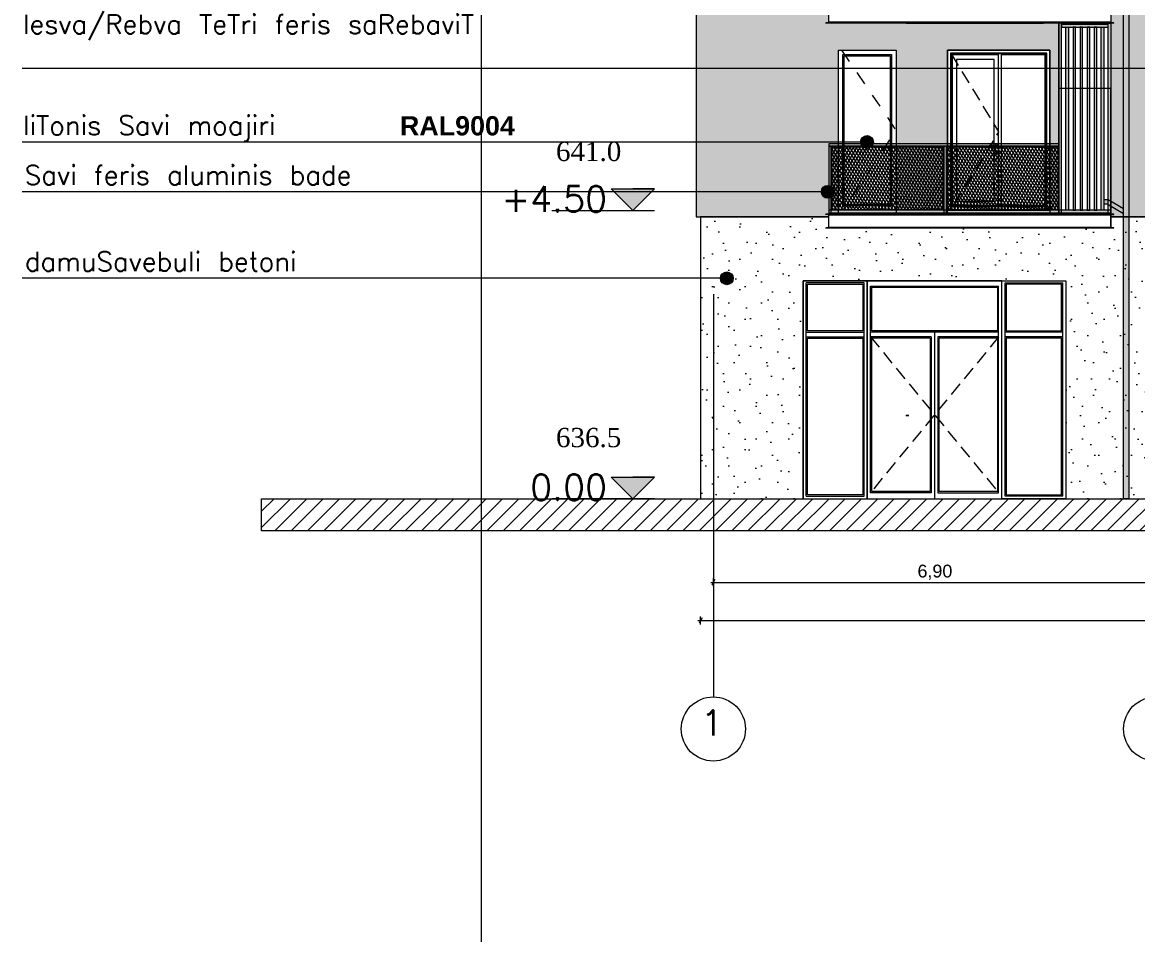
# Model space of a CAD drawing. Header units: metres. Extents: x 476297 to 476657, y 4620828 to 4621206.
# Drawn here: x 476531.6 to 476549, y 4621064.53 to 4621078.88 of the extents above; entities that cross this region are included whole.
import ezdxf

# ---------------------------------------------------------------- set-up
doc = ezdxf.new("R2010")
doc.units = ezdxf.units.M
doc.header["$MEASUREMENT"] = 0
doc.set_wipeout_variables(frame=1)
for name, pattern in [('Dashed', [0.423333, 0.211667, -0.211667]), ('Hidden Line', [0.3175, 0.211667, -0.105833]), ('Wipeout_Contour', [1, 0, -1])]:
    doc.linetypes.add(name, pattern=pattern)
for name, color, linetype in [('0_Pen_No__1', 7, 'Continuous'), ('0_Pen_No__250', 7, 'Continuous'), ('2D Drafting - General_Pen_No__30_Pen_No__9_Pen_No__9', 7, 'Continuous'), ('2D Drafting - General_Pen_No__7', 7, 'Continuous'), ('a-iataki_Pen_No__5_Pen_No__5', 7, 'Continuous'), ('Annotation - Text_Pen_No__7_Pen_No__7', 7, 'Continuous'), ('gegmebi_Pen_No__7', 7, 'Continuous'), ('New2D Drafting - General', 7, 'Continuous'), ('New2D Drafting - General_Pen_No__30_Pen_No__9_Pen_No__9', 7, 'Continuous'), ('NewNew_piketebi_Pen_No__7', 7, 'Continuous'), ('NewStructural - Bearing', 7, 'Continuous'), ('Structural - Bearing', 7, 'Continuous'), ('zoma', 7, 'Continuous'), ('zoma_Pen_No__1', 7, 'Continuous'), ('zoma_Pen_No__5', 7, 'Continuous'), ('zoma_Pen_No__5_Pen_No__5', 7, 'Continuous')]:
    doc.layers.add(name, color=color, linetype=linetype)
doc.styles.add('GENERATED_STYLE_2', font='arial.ttf')
doc.styles.add('GENERATED_STYLE_5', font='arialbd.ttf')
doc.styles.add('GENERATED_STYLE_6', font='times.ttf')
doc.dimstyles.new('GENERATED_STYLE__1', dxfattribs={"dimtxt": 0.2, "dimasz": 0.064421, "dimexe": 0.18, "dimexo": 0.003, "dimgap": 0.09, "dimtad": 1, "dimtih": 1, "dimtoh": 1, "dimzin": 0, "dimdsep": 46, "dimtxsty": 'GENERATED_STYLE_2', "dimblk": 'ARROWHEAD_2', "dimblk1": 'ARROWHEAD_2', "dimblk2": 'ARROWHEAD_2', "dimcen": 0.09, "dimclrd": 142, "dimclre": 142, "dimclrt": 142, "dimadec": 0, "dimazin": 0, "dimtfac": 1, "dimtdec": 4, "dimtmove": 0, "dimatfit": 3, "dimfxl": 1, "dimtolj": 1, "dimtzin": 0, "dimarcsym": 0})
pattern_1 = [(60, (476844.52715, 4621385.791044), (-0.038971143, 0.0225), []), (122.833095, (476844.52715, 4621385.791044), (0.0368060797, 0.01875), [])]

# ---------------------------------------------------------------- blocks, each defined once
blk = doc.blocks.new('*D522', base_point=(476844.527, 4621385.791))
at = {"layer": 'zoma', "color": 142, "linetype": 'Continuous', "lineweight": 0, "transparency": 16777216}
for p, q in [((476542.338, 4621070.14), (476542.38, 4621070.14)), ((476542.404, 4621070.183), (476542.355, 4621070.098)), ((476542.38, 4621070.077), (476542.38, 4621070.204)), ((476542.38, 4621070.14), (476549.279, 4621070.14)), ((476549.304, 4621070.183), (476549.255, 4621070.098)), ((476549.279, 4621070.077), (476549.279, 4621070.204))]:
    blk.add_line(p, q, dxfattribs=at)
at = {"layer": 'zoma', "color": 142, "lineweight": 0, "transparency": 16777216, "insert": (476545.563, 4621070.18), "char_height": 0.2, "attachment_point": 7, "style": 'GENERATED_STYLE_2'}
blk.add_mtext('\\A1;{\\pql;\\fArial CYR|b0|i0|c204|p34;6,90}', dxfattribs=at)
blk = doc.blocks.new('ARROWHEAD_2')
at = {"color": 0, "linetype": 'Continuous', "lineweight": 0}
for p, q in [((0, 0), (-1, 0)), ((-0.38, -0.66), (0.38, 0.66))]:
    blk.add_line(p, q, dxfattribs=at)
blk = doc.blocks.new('*D706', base_point=(476844.527, 4621385.791))
at = {"layer": 'zoma', "color": 142, "linetype": 'Continuous', "lineweight": 0, "transparency": 16777216}
for p, q in [((476542.204, 4621069.587), (476542.155, 4621069.502)), ((476542.179, 4621069.481), (476542.179, 4621069.608)), ((476583.955, 4621069.502), (476584.004, 4621069.587)), ((476583.979, 4621069.481), (476583.979, 4621069.608)), ((476542.138, 4621069.544), (476542.179, 4621069.544)), ((476542.179, 4621069.544), (476583.979, 4621069.544)), ((476583.979, 4621069.544), (476584.02, 4621069.544))]:
    blk.add_line(p, q, dxfattribs=at)
at = {"layer": 'zoma', "color": 142, "lineweight": 0, "transparency": 16777216, "insert": (476562.737, 4621069.584), "char_height": 0.2, "attachment_point": 7, "style": 'GENERATED_STYLE_2'}
blk.add_mtext('\\A1;{\\pql;\\fArial CYR|b0|i0|c204|p34;41,80}', dxfattribs=at)
blk = doc.blocks.new('Line_21', base_point=(476544.776, 4621077.012))
at = {"layer": 'zoma_Pen_No__5', "linetype": 'Continuous', "lineweight": 0}
blk.add_hatch(color=142, dxfattribs=at).paths.add_polyline_path([(476544.676, 4621077.012), (476544.684, 4621076.973), (476544.706, 4621076.941), (476544.738, 4621076.919), (476544.776, 4621076.912), (476544.815, 4621076.919), (476544.847, 4621076.941), (476544.869, 4621076.973), (476544.876, 4621077.012), (476544.869, 4621077.05), (476544.847, 4621077.082), (476544.815, 4621077.104), (476544.776, 4621077.112), (476544.738, 4621077.104), (476544.706, 4621077.082), (476544.684, 4621077.05)])
at = {"layer": 'zoma_Pen_No__5', "color": 142, "linetype": 'Continuous', "lineweight": 0}
blk.add_line((476544.676, 4621077.012), (476531.599, 4621077.012), dxfattribs=at)
blk.add_circle((476544.776, 4621077.012), 0.1, dxfattribs=at)
blk = doc.blocks.new('Line_23', base_point=(476544.164, 4621076.235))
at = {"layer": 'zoma_Pen_No__5', "linetype": 'Continuous', "lineweight": 0}
blk.add_hatch(color=142, dxfattribs=at).paths.add_polyline_path([(476544.064, 4621076.235), (476544.072, 4621076.197), (476544.093, 4621076.164), (476544.126, 4621076.143), (476544.164, 4621076.135), (476544.202, 4621076.143), (476544.235, 4621076.164), (476544.256, 4621076.197), (476544.264, 4621076.235), (476544.256, 4621076.273), (476544.235, 4621076.306), (476544.202, 4621076.328), (476544.164, 4621076.335), (476544.126, 4621076.328), (476544.093, 4621076.306), (476544.072, 4621076.273)])
at = {"layer": 'zoma_Pen_No__5', "color": 142, "linetype": 'Continuous', "lineweight": 0}
blk.add_line((476544.064, 4621076.235), (476531.599, 4621076.235), dxfattribs=at)
blk.add_circle((476544.164, 4621076.235), 0.1, dxfattribs=at)
blk = doc.blocks.new('Line_24', base_point=(476561.893, 4621078.158))
at = {"layer": 'zoma_Pen_No__5', "color": 142, "linetype": 'Continuous', "lineweight": 0}
blk.add_line((476561.793, 4621078.158), (476531.599, 4621078.158), dxfattribs=at)
blk = doc.blocks.new('Line_51', base_point=(476542.589, 4621074.886))
at = {"layer": 'zoma_Pen_No__5', "linetype": 'Continuous', "lineweight": 0}
blk.add_hatch(color=142, dxfattribs=at).paths.add_polyline_path([(476542.489, 4621074.886), (476542.496, 4621074.848), (476542.518, 4621074.815), (476542.551, 4621074.794), (476542.589, 4621074.786), (476542.627, 4621074.794), (476542.66, 4621074.815), (476542.681, 4621074.848), (476542.689, 4621074.886), (476542.681, 4621074.924), (476542.66, 4621074.957), (476542.627, 4621074.979), (476542.589, 4621074.986), (476542.551, 4621074.979), (476542.518, 4621074.957), (476542.496, 4621074.924)])
at = {"layer": 'zoma_Pen_No__5', "color": 142, "linetype": 'Continuous', "lineweight": 0}
blk.add_line((476542.489, 4621074.886), (476531.599, 4621074.886), dxfattribs=at)
blk.add_circle((476542.589, 4621074.886), 0.1, dxfattribs=at)

msp = doc.modelspace()

# ---------------------------------------------------------------- hatches: boundary and pattern name
at = {"layer": '0_Pen_No__250', "linetype": 'Continuous', "lineweight": 0}
for points in [[(476541.123, 4621075.945), (476540.785, 4621076.283), (476541.46, 4621076.283)], [(476541.123, 4621071.446), (476540.785, 4621071.783), (476541.46, 4621071.783)]]:
    msp.add_hatch(color=142, dxfattribs=at).paths.add_polyline_path(points)
at = {"layer": '2D Drafting - General_Pen_No__30_Pen_No__9_Pen_No__9', "linetype": 'Continuous', "lineweight": 0}
h = msp.add_hatch(dxfattribs=at)
h.set_pattern_fill('BRICK___RUNNING_BOND', color=252, style=0, pattern_type=2)
h.set_pattern_definition([(0, (476587.42707, 4621075.4791), (0, 0.06664), []), (90, (476587.42707, 4621075.4791), (-0.2448, 0), [0.06664, -0.06664]), (90, (476587.54947, 4621075.54574), (-0.2448, 0), [0.06664, -0.06664])])
h.paths.add_polyline_path([(476547.529, 4621078.866), (476545.389, 4621078.866)])
at = {"layer": 'New2D Drafting - General', "linetype": 'Continuous', "lineweight": 0}
h = msp.add_hatch(dxfattribs=at)
h.set_pattern_fill('BATT_INSULATION', style=0, pattern_type=2)
h.set_pattern_definition(pattern_1)
h.paths.add_polyline_path([(476544.229, 4621076.936), (476545.964, 4621076.936), (476545.964, 4621075.956), (476544.229, 4621075.956)])
h = msp.add_hatch(dxfattribs=at)
h.set_pattern_fill('BATT_INSULATION', style=0, pattern_type=2)
h.set_pattern_definition(pattern_1)
h.paths.add_polyline_path([(476546.024, 4621076.936), (476547.759, 4621076.936), (476547.759, 4621075.955), (476546.024, 4621075.955)])
at = {"layer": 'New2D Drafting - General_Pen_No__30_Pen_No__9_Pen_No__9', "linetype": 'Continuous', "lineweight": 0}
for points in [[(476547.809, 4621078.846), (476547.809, 4621078.805), (476548.539, 4621078.805), (476548.539, 4621078.846)], [(476547.879, 4621078.805), (476547.919, 4621078.805), (476547.919, 4621075.946), (476547.879, 4621075.946)], [(476548.029, 4621078.805), (476547.989, 4621078.805), (476547.989, 4621075.946), (476548.029, 4621075.946)], [(476548.139, 4621078.805), (476548.099, 4621078.805), (476548.099, 4621075.946), (476548.139, 4621075.946)], [(476548.249, 4621078.805), (476548.209, 4621078.805), (476548.209, 4621075.946), (476548.249, 4621075.946)], [(476548.359, 4621078.805), (476548.319, 4621078.805), (476548.319, 4621075.946), (476548.359, 4621075.946)], [(476548.429, 4621078.805), (476548.469, 4621078.805), (476548.469, 4621075.946), (476548.429, 4621075.946)], [(476544.179, 4621076.986), (476544.179, 4621076.946), (476547.77, 4621076.946), (476547.77, 4621076.986)], [(476544.219, 4621075.945), (476544.229, 4621075.955), (476544.229, 4621076.936), (476544.219, 4621076.946)], [(476545.964, 4621076.936), (476545.974, 4621076.946), (476544.219, 4621076.946), (476544.229, 4621076.936)], [(476545.974, 4621075.945), (476545.964, 4621075.955), (476545.964, 4621076.936), (476545.974, 4621076.946)], [(476546.014, 4621075.946), (476546.024, 4621075.956), (476546.024, 4621076.936), (476546.014, 4621076.946)], [(476547.759, 4621076.936), (476547.77, 4621076.946), (476546.015, 4621076.946), (476546.025, 4621076.936)], [(476547.77, 4621076.946), (476547.759, 4621076.936), (476547.759, 4621075.955), (476547.77, 4621075.946)], [(476545.964, 4621075.956), (476545.974, 4621075.946), (476544.219, 4621075.946), (476544.229, 4621075.956)], [(476547.759, 4621075.955), (476547.77, 4621075.946), (476546.014, 4621075.946), (476546.024, 4621075.956)]]:
    msp.add_hatch(color=255, dxfattribs=at).paths.add_polyline_path(points)

# ---------------------------------------------------------------- linework, layer by layer
at = {"layer": '0_Pen_No__1', "color": 7, "linetype": 'Continuous', "lineweight": 0, "flags": 128}
for points in [[(476541.123, 4621075.945), (476540.785, 4621076.283), (476541.123, 4621076.283)], [(476541.123, 4621075.945), (476541.46, 4621076.283), (476541.123, 4621076.283)], [(476539.86, 4621075.945), (476541.46, 4621075.945)], [(476541.123, 4621071.446), (476540.785, 4621071.783), (476541.123, 4621071.783)], [(476541.123, 4621071.446), (476541.46, 4621071.783), (476541.123, 4621071.783)], [(476539.86, 4621071.447), (476541.46, 4621071.447)]]:
    msp.add_lwpolyline(points, dxfattribs=at)
at = {"layer": '0_Pen_No__250', "color": 142, "linetype": 'Continuous', "lineweight": 0, "flags": 128}
for points in [[(476541.123, 4621075.945), (476540.785, 4621076.283), (476541.46, 4621076.283)], [(476541.123, 4621071.446), (476540.785, 4621071.783), (476541.46, 4621071.783)]]:
    msp.add_lwpolyline(points, close=True, dxfattribs=at)
at = {"layer": '2D Drafting - General_Pen_No__30_Pen_No__9_Pen_No__9', "color": 7, "linetype": 'Continuous', "lineweight": 0, "flags": 128}
msp.add_lwpolyline([(476547.529, 4621078.866), (476545.389, 4621078.866)], close=True, dxfattribs=at)
at = {"layer": '2D Drafting - General_Pen_No__7', "color": 7, "linetype": 'Continuous', "lineweight": 0, "flags": 128}
for points in [[(476544.329, 4621078.446), (476545.229, 4621078.446), (476545.229, 4621075.946), (476544.329, 4621075.946)], [(476544.399, 4621078.376), (476545.159, 4621078.376), (476545.159, 4621076.016), (476544.399, 4621076.016)], [(476544.419, 4621078.355), (476545.139, 4621078.355), (476545.139, 4621076.036), (476544.419, 4621076.036)], [(476547.579, 4621078.396), (476546.079, 4621078.396), (476546.079, 4621075.946), (476547.579, 4621075.946)], [(476547.569, 4621078.386), (476546.089, 4621078.386), (476546.089, 4621076.006), (476547.569, 4621076.006)], [(476546.829, 4621078.371), (476546.104, 4621078.371), (476546.104, 4621076.026), (476546.829, 4621076.026)], [(476546.759, 4621078.301), (476546.174, 4621078.301), (476546.174, 4621076.091), (476546.759, 4621076.091)], [(476547.554, 4621078.371), (476546.869, 4621078.371), (476546.869, 4621076.026), (476547.554, 4621076.026)]]:
    msp.add_lwpolyline(points, close=True, dxfattribs=at)
at = {"layer": '2D Drafting - General_Pen_No__7', "color": 7, "linetype": 'Dashed', "lineweight": 0, "flags": 128}
msp.add_lwpolyline([(476544.38, 4621078.446), (476545.228, 4621077.197), (476544.402, 4621075.946)], dxfattribs=at)
at = {"layer": '2D Drafting - General_Pen_No__7', "color": 7, "linetype": 'Continuous', "lineweight": 0, "flags": 128}
for points in [[(476546.033, 4621075.946), (476547.629, 4621075.946), (476547.629, 4621078.446), (476546.029, 4621078.446)], [(476546.029, 4621078.446), (476546.029, 4621075.946), (476546.033, 4621075.946)]]:
    msp.add_lwpolyline(points, dxfattribs=at)
at = {"layer": '2D Drafting - General_Pen_No__7', "color": 7, "linetype": 'Hidden Line', "lineweight": 0, "flags": 128}
msp.add_lwpolyline([(476546.089, 4621078.386), (476546.829, 4621077.171), (476546.08, 4621075.947)], dxfattribs=at)
at = {"layer": 'New2D Drafting - General', "color": 7, "linetype": 'Continuous', "lineweight": 0, "flags": 128}
for points in [[(476544.229, 4621076.936), (476545.964, 4621076.936), (476545.964, 4621075.956), (476544.229, 4621075.956)], [(476546.024, 4621076.936), (476547.759, 4621076.936), (476547.759, 4621075.955), (476546.024, 4621075.955)]]:
    msp.add_lwpolyline(points, close=True, dxfattribs=at)
at = {"layer": 'New2D Drafting - General_Pen_No__30_Pen_No__9_Pen_No__9', "color": 7, "linetype": 'Continuous', "lineweight": 0, "flags": 128}
for points in [[(476547.809, 4621078.846), (476547.809, 4621078.805), (476548.539, 4621078.805), (476548.539, 4621078.846)], [(476547.879, 4621078.805), (476547.919, 4621078.805), (476547.919, 4621075.946), (476547.879, 4621075.946)], [(476548.029, 4621078.805), (476547.989, 4621078.805), (476547.989, 4621075.946), (476548.029, 4621075.946)], [(476548.139, 4621078.805), (476548.099, 4621078.805), (476548.099, 4621075.946), (476548.139, 4621075.946)], [(476548.249, 4621078.805), (476548.209, 4621078.805), (476548.209, 4621075.946), (476548.249, 4621075.946)], [(476548.359, 4621078.805), (476548.319, 4621078.805), (476548.319, 4621075.946), (476548.359, 4621075.946)], [(476548.429, 4621078.805), (476548.469, 4621078.805), (476548.469, 4621075.946), (476548.429, 4621075.946)], [(476544.179, 4621076.986), (476544.179, 4621076.946), (476547.77, 4621076.946), (476547.77, 4621076.986)], [(476544.219, 4621075.945), (476544.229, 4621075.955), (476544.229, 4621076.936), (476544.219, 4621076.946)], [(476545.964, 4621076.936), (476545.974, 4621076.946), (476544.219, 4621076.946), (476544.229, 4621076.936)], [(476545.974, 4621075.945), (476545.964, 4621075.955), (476545.964, 4621076.936), (476545.974, 4621076.946)], [(476546.014, 4621075.946), (476546.024, 4621075.956), (476546.024, 4621076.936), (476546.014, 4621076.946)], [(476547.759, 4621076.936), (476547.77, 4621076.946), (476546.015, 4621076.946), (476546.025, 4621076.936)], [(476547.77, 4621076.946), (476547.759, 4621076.936), (476547.759, 4621075.955), (476547.77, 4621075.946)], [(476545.964, 4621075.956), (476545.974, 4621075.946), (476544.219, 4621075.946), (476544.229, 4621075.956)], [(476547.759, 4621075.955), (476547.77, 4621075.946), (476546.014, 4621075.946), (476546.024, 4621075.956)]]:
    msp.add_lwpolyline(points, close=True, dxfattribs=at)
at = {"layer": 'NewStructural - Bearing', "color": 1, "linetype": 'Continuous', "lineweight": 0}
msp.add_line((476538.757, 4621091.265), (476538.757, 4621064.534), dxfattribs=at)
at = {"layer": 'NewStructural - Bearing', "color": 7, "linetype": 'Continuous', "lineweight": 0}
for p, q in [((476546.681, 4621076.953), (476546.678, 4621076.946)), ((476546.678, 4621076.946), (476546.681, 4621076.939)), ((476546.683, 4621076.953), (476546.68, 4621076.946)), ((476546.68, 4621076.946), (476546.683, 4621076.939)), ((476546.688, 4621076.956), (476546.681, 4621076.953)), ((476546.681, 4621076.939), (476546.688, 4621076.936)), ((476546.688, 4621076.953), (476546.686, 4621076.946)), ((476546.686, 4621076.946), (476546.688, 4621076.939)), ((476546.689, 4621076.956), (476546.688, 4621076.956)), ((476546.689, 4621076.936), (476546.688, 4621076.936)), ((476546.693, 4621076.956), (476546.689, 4621076.956)), ((476546.693, 4621076.936), (476546.689, 4621076.936)), ((476546.698, 4621076.956), (476546.693, 4621076.956)), ((476546.698, 4621076.936), (476546.693, 4621076.936)), ((476546.695, 4621076.953), (476546.694, 4621076.946)), ((476546.694, 4621076.946), (476546.695, 4621076.939)), ((476546.703, 4621076.956), (476546.698, 4621076.956)), ((476546.703, 4621076.936), (476546.698, 4621076.936)), ((476546.783, 4621076.956), (476546.703, 4621076.956)), ((476546.783, 4621076.936), (476546.703, 4621076.936)), ((476546.771, 4621076.846), (476546.775, 4621076.859)), ((476546.774, 4621076.956), (476546.775, 4621076.959)), ((476546.775, 4621076.932), (476546.774, 4621076.936)), ((476546.775, 4621076.959), (476546.785, 4621076.969)), ((476546.785, 4621076.922), (476546.775, 4621076.932)), ((476546.775, 4621076.859), (476546.785, 4621076.869)), ((476546.789, 4621076.956), (476546.783, 4621076.956)), ((476546.789, 4621076.936), (476546.783, 4621076.936)), ((476546.785, 4621076.969), (476546.798, 4621076.973)), ((476546.798, 4621076.919), (476546.785, 4621076.922)), ((476546.785, 4621076.869), (476546.798, 4621076.873)), ((476546.794, 4621076.956), (476546.789, 4621076.956)), ((476546.794, 4621076.936), (476546.789, 4621076.936)), ((476546.792, 4621076.857), (476546.791, 4621076.855)), ((476546.791, 4621076.855), (476546.793, 4621076.85)), ((476546.792, 4621076.953), (476546.793, 4621076.946)), ((476546.793, 4621076.946), (476546.792, 4621076.939)), ((476546.792, 4621076.857), (476546.793, 4621076.861)), ((476546.798, 4621076.863), (476546.793, 4621076.861)), ((476546.797, 4621076.956), (476546.794, 4621076.956)), ((476546.797, 4621076.936), (476546.794, 4621076.936)), ((476546.798, 4621076.956), (476546.797, 4621076.956)), ((476546.798, 4621076.936), (476546.797, 4621076.936)), ((476546.798, 4621076.973), (476546.812, 4621076.969)), ((476546.798, 4621076.956), (476546.805, 4621076.953)), ((476546.805, 4621076.939), (476546.798, 4621076.936)), ((476546.812, 4621076.922), (476546.798, 4621076.919)), ((476546.798, 4621076.873), (476546.812, 4621076.869)), ((476546.804, 4621076.861), (476546.798, 4621076.863)), ((476546.799, 4621076.953), (476546.801, 4621076.946)), ((476546.801, 4621076.946), (476546.799, 4621076.939)), ((476546.803, 4621076.85), (476546.806, 4621076.855)), ((476546.804, 4621076.953), (476546.807, 4621076.946)), ((476546.807, 4621076.946), (476546.804, 4621076.939)), ((476546.805, 4621076.857), (476546.804, 4621076.861)), ((476546.805, 4621076.953), (476546.808, 4621076.946)), ((476546.808, 4621076.946), (476546.805, 4621076.939)), ((476546.805, 4621076.857), (476546.806, 4621076.855)), ((476546.812, 4621076.969), (476546.822, 4621076.959)), ((476546.822, 4621076.932), (476546.812, 4621076.922)), ((476546.812, 4621076.869), (476546.822, 4621076.859)), ((476546.822, 4621076.959), (476546.825, 4621076.946)), ((476546.825, 4621076.946), (476546.822, 4621076.932)), ((476546.822, 4621076.859), (476546.825, 4621076.846)), ((476546.775, 4621076.832), (476546.771, 4621076.846)), ((476546.785, 4621076.822), (476546.775, 4621076.832)), ((476546.798, 4621076.819), (476546.785, 4621076.822)), ((476546.793, 4621076.85), (476546.793, 4621076.848)), ((476546.793, 4621076.848), (476546.793, 4621076.846)), ((476546.793, 4621076.846), (476546.793, 4621076.843)), ((476546.793, 4621076.843), (476546.793, 4621076.837)), ((476546.793, 4621076.837), (476546.793, 4621076.833)), ((476546.793, 4621076.833), (476546.795, 4621076.83)), ((476546.795, 4621076.83), (476546.798, 4621076.828)), ((476546.798, 4621076.828), (476546.802, 4621076.83)), ((476546.812, 4621076.822), (476546.798, 4621076.819)), ((476546.802, 4621076.83), (476546.803, 4621076.833)), ((476546.803, 4621076.848), (476546.803, 4621076.85)), ((476546.803, 4621076.848), (476546.803, 4621076.846)), ((476546.803, 4621076.846), (476546.803, 4621076.843)), ((476546.803, 4621076.843), (476546.803, 4621076.837)), ((476546.803, 4621076.837), (476546.803, 4621076.833)), ((476546.822, 4621076.832), (476546.812, 4621076.822)), ((476546.825, 4621076.846), (476546.822, 4621076.832))]:
    msp.add_line(p, q, dxfattribs=at)
at = {"layer": 'Structural - Bearing', "color": 7, "linetype": 'Continuous', "lineweight": 0}
for p, q in [((476544.133, 4621078.868), (476544.134, 4621078.87)), ((476544.133, 4621078.866), (476544.133, 4621078.868)), ((476548.626, 4621078.868), (476544.133, 4621078.868)), ((476548.626, 4621078.866), (476544.133, 4621078.866)), ((476544.134, 4621078.87), (476544.135, 4621078.871)), ((476544.135, 4621078.871), (476544.136, 4621078.872)), ((476544.136, 4621078.872), (476544.138, 4621078.872)), ((476544.138, 4621078.872), (476544.175, 4621078.876)), ((476548.621, 4621078.872), (476544.138, 4621078.872)), ((476544.175, 4621078.876), (476544.176, 4621078.876)), ((476548.584, 4621078.876), (476544.175, 4621078.876)), ((476544.176, 4621078.876), (476544.178, 4621078.877)), ((476544.178, 4621078.877), (476544.179, 4621078.878)), ((476544.179, 4621078.878), (476544.18, 4621078.88)), ((476548.58, 4621078.88), (476544.18, 4621078.88)), ((476548.58, 4621078.878), (476548.58, 4621078.88)), ((476548.581, 4621078.877), (476548.58, 4621078.878)), ((476548.583, 4621078.876), (476548.581, 4621078.877)), ((476548.584, 4621078.876), (476548.583, 4621078.876)), ((476548.621, 4621078.872), (476548.584, 4621078.876)), ((476548.623, 4621078.872), (476548.621, 4621078.872)), ((476548.624, 4621078.871), (476548.623, 4621078.872)), ((476548.625, 4621078.87), (476548.624, 4621078.871)), ((476548.626, 4621078.868), (476548.625, 4621078.87)), ((476548.626, 4621078.866), (476548.626, 4621078.868))]:
    msp.add_line(p, q, dxfattribs=at)
at = {"layer": 'zoma_Pen_No__5_Pen_No__5', "color": 142, "linetype": 'Continuous', "lineweight": 0}
for centre in [(476542.379, 4621067.853), (476549.279, 4621067.853)]:
    msp.add_circle(centre, 0.501, dxfattribs=at)

# ---------------------------------------------------------------- block references
at = {"layer": 'zoma_Pen_No__5', "color": 142, "linetype": 'Continuous', "lineweight": 0}
for name, p in [('Line_24', (476561.893, 4621078.158)), ('Line_21', (476544.776, 4621077.012)), ('Line_23', (476544.164, 4621076.235))]:
    msp.add_blockref(name, p, dxfattribs=at)

# ---------------------------------------------------------------- texts
at = {"layer": 'a-iataki_Pen_No__5_Pen_No__5', "color": 142, "linetype": 'Continuous', "lineweight": 0, "insert": (476542.528, 4621068.149), "char_height": 0.4, "attachment_point": 3}
msp.add_mtext('\\A1;{\\pqr;\\Ftxt.shx;1}', dxfattribs=at)
at = {"layer": 'Annotation - Text_Pen_No__7_Pen_No__7', "color": 142, "linetype": 'Continuous', "lineweight": 0, "insert": (476531.608, 4621078.999), "char_height": 0.3, "width": 7.51574, "attachment_point": 1, "line_spacing_factor": 0.85997}
msp.add_mtext('\\A1;{\\pql;\\Ftxt.shx;lesva/Rebva \\Ftxt.shx;TeTri\\Ftxt.shx; feris saRebaviT}', dxfattribs=at)
at = {"layer": 'Annotation - Text_Pen_No__7_Pen_No__7', "color": 142, "linetype": 'Continuous', "lineweight": 0, "char_height": 0.3, "attachment_point": 1}
for s, insert in [('\\A1;{\\pql;\\Ftxt.shx;liTonis Savi moajiri}', (476531.608, 4621077.422)), ('\\A1;{\\pql;\\Ftxt.shx;Savi feris aluminis \\Ftxt.shx;bade}', (476531.637, 4621076.646)), ('\\A1;{\\pql;\\Ftxt.shx;damuSavebuli betoni}', (476531.637, 4621075.296))]:
    msp.add_mtext(s, dxfattribs=dict(at, insert=insert))
at = {"layer": 'Annotation - Text_Pen_No__7_Pen_No__7', "color": 142, "linetype": 'Continuous', "lineweight": 0, "insert": (476539.283, 4621077.415), "char_height": 0.3, "attachment_point": 3, "style": 'GENERATED_STYLE_5'}
msp.add_mtext('\\A1;{\\pqr;\\fArial|b1|i0|c0|p34;RAL9004}', dxfattribs=at)
at = {"layer": 'NewNew_piketebi_Pen_No__7', "color": 1, "linetype": 'Continuous', "lineweight": 0, "char_height": 0.3, "attachment_point": 6, "style": 'GENERATED_STYLE_6'}
for s, insert in [('\\A1;{\\pqr;\\fTimes New Roman|b0|i0|c0|p18;6\\fTimes New Roman|b0|i0|c0|p18;41\\fTimes New Roman|b0|i0|c0|p18;.\\fTimes New Roman|b0|i0|c0|p18;0}', (476540.943, 4621076.862)), ('\\A1;{\\pqr;\\fTimes New Roman|b0|i0|c0|p18;6\\fTimes New Roman|b0|i0|c0|p18;36\\fTimes New Roman|b0|i0|c0|p18;.\\fTimes New Roman|b0|i0|c0|p18;5}', (476540.943, 4621072.398))]:
    msp.add_mtext(s, dxfattribs=dict(at, insert=insert))
at = {"layer": 'zoma_Pen_No__1', "color": 142, "linetype": 'Continuous', "lineweight": 0, "char_height": 0.4, "attachment_point": 9, "rotation": 359.986}
for s, insert in [('\\A1;{\\pqr;\\Ftxt.shx;+\\Ftxt.shx;4\\Ftxt.shx;.\\Ftxt.shx;5\\Ftxt.shx;0}', (476540.72, 4621075.922)), ('\\A1;{\\pqr;\\Ftxt.shx;0\\Ftxt.shx;.00}', (476540.72, 4621071.423))]:
    msp.add_mtext(s, dxfattribs=dict(at, insert=insert))

# ---------------------------------------------------------------- dimensions: what is measured, and where the dimension line sits
at = {"layer": 'zoma', "color": 142, "linetype": 'Continuous', "lineweight": 0}
dim = msp.add_linear_dim(base=(476549.279, 4621070.14), p1=(476542.38, 4621067.293), p2=(476549.279, 4621067.679), dimstyle='GENERATED_STYLE__1', dxfattribs=at)
dim.commit()
dim.dimension.update_dxf_attribs({"geometry": '*D522', "text_midpoint": (476545.823, 4621070.28), "dimtype": 160})

# ---------------------------------------------------------------- wipeouts: each hides what was drawn before it
at = {"color": 254, "linetype": 'Wipeout_Contour', "lineweight": 0, "ltscale": 111493950.9695386}
msp.add_wipeout([(476542.179, 4621075.846), (476542.179, 4621071.446), (476543.779, 4621071.446), (476543.779, 4621074.846), (476547.879, 4621074.846), (476547.879, 4621071.446), (476549.479, 4621071.446), (476549.479, 4621074.845), (476552.279, 4621074.845), (476552.279, 4621071.446), (476552.979, 4621071.446), (476552.979, 4621074.845), (476555.779, 4621074.845), (476555.779, 4621071.445), (476555.979, 4621071.445), (476555.979, 4621074.845), (476555.979, 4621075.666), (476549.479, 4621075.666), (476549.479, 4621075.846), (476548.579, 4621075.846), (476548.579, 4621075.666), (476544.18, 4621075.666), (476544.18, 4621075.68), (476544.18, 4621075.846)], dxfattribs=at).dxf.layer = 'New2D Drafting - General_Pen_No__30_Pen_No__9_Pen_No__9'

# ---------------------------------------------------------------- next in the draw order: hatches: boundary and pattern name
at = {"layer": '0_Pen_No__250', "linetype": 'Continuous', "lineweight": 0}
for points in [[(476548.779, 4621071.446), (476548.779, 4621082.371), (476548.859, 4621082.371), (476548.86, 4621071.446)], [(476548.779, 4621075.897), (476548.779, 4621075.971), (476548.54, 4621076.11), (476548.47, 4621076.11), (476548.47, 4621076.046), (476548.523, 4621076.046)]]:
    msp.add_hatch(color=250, dxfattribs=at).paths.add_polyline_path(points)
at = {"layer": '2D Drafting - General_Pen_No__30_Pen_No__9_Pen_No__9', "linetype": 'Continuous', "lineweight": 0}
h = msp.add_hatch(dxfattribs=at)
h.set_pattern_fill('BRICK___RUNNING_BOND', color=252, style=0, pattern_type=2)
h.set_pattern_definition([(0, (476587.32718, 4621075.4791), (0, 0.06664), []), (90, (476587.32718, 4621075.4791), (-0.2448, 0), [0.06664, -0.06664]), (90, (476587.44958, 4621075.54574), (-0.2448, 0), [0.06664, -0.06664])])
h.paths.add_polyline_path([(476559.579, 4621085.945), (476542.109, 4621085.945), (476542.109, 4621085.486), (476542.109, 4621075.846), (476544.18, 4621075.846), (476544.18, 4621075.886), (476544.329, 4621075.886), (476544.329, 4621078.446), (476545.229, 4621078.446), (476545.229, 4621075.886), (476546.029, 4621075.886), (476546.029, 4621078.446), (476547.629, 4621078.446), (476547.629, 4621075.886), (476547.77, 4621075.886), (476547.77, 4621078.866), (476544.329, 4621078.866), (476544.18, 4621078.866), (476544.18, 4621079.086), (476544.329, 4621079.086), (476544.329, 4621081.646), (476545.229, 4621081.646), (476545.229, 4621079.086), (476546.029, 4621079.086), (476546.029, 4621081.646), (476547.629, 4621081.646), (476547.629, 4621079.086), (476547.77, 4621079.086), (476547.77, 4621082.066), (476544.18, 4621082.066), (476544.18, 4621082.286), (476544.329, 4621082.286), (476544.329, 4621084.846), (476545.229, 4621084.846), (476545.229, 4621082.286), (476546.029, 4621082.286), (476546.029, 4621084.846), (476547.629, 4621084.846), (476547.629, 4621082.286), (476547.77, 4621082.286), (476547.77, 4621085.266), (476544.18, 4621085.266), (476544.18, 4621085.486), (476548.58, 4621085.486), (476548.58, 4621085.266), (476548.579, 4621085.266), (476548.579, 4621075.846), (476549.479, 4621075.846), (476549.479, 4621085.486), (476555.979, 4621085.486), (476555.979, 4621071.446), (476559.579, 4621071.446), (476559.579, 4621079.146), (476559.579, 4621079.146), (476559.579, 4621081.646), (476559.579, 4621082.346), (476559.579, 4621084.846)])
h.paths.add_polyline_path([(476556.979, 4621078.446), (476556.979, 4621076.846), (476558.579, 4621076.846), (476558.579, 4621078.446)], flags=0)
h.paths.add_polyline_path([(476556.979, 4621083.246), (476558.579, 4621083.246), (476558.579, 4621084.846), (476556.979, 4621084.846)], flags=0)
h.paths.add_polyline_path([(476556.979, 4621080.046), (476556.979, 4621081.646), (476558.579, 4621081.646), (476558.579, 4621080.046)], flags=0)
h = msp.add_hatch(dxfattribs=at)
h.set_pattern_fill('BRICK___RUNNING_BOND', color=252, style=0, pattern_type=2)
h.set_pattern_definition([(0, (476587.32718, 4621075.4791), (0, 0.06664), []), (90, (476587.32718, 4621075.4791), (-0.2448, 0), [0.06664, -0.06664]), (90, (476587.44958, 4621075.54574), (-0.2448, 0), [0.06664, -0.06664])])
h.paths.add_polyline_path([(476545.379, 4621072.746), (476545.379, 4621072.746), (476545.379, 4621072.746), (476545.429, 4621072.746)])
at = {"layer": '2D Drafting - General_Pen_No__7', "linetype": 'Continuous', "lineweight": 0}
h = msp.add_hatch(dxfattribs=at)
h.set_pattern_fill('MASONRY_BLOCK', style=0, pattern_type=2)
h.set_pattern_definition([(45, (476844.52715, 4621385.79104), (-0.12727922, 0.12727922), [])])
h.paths.add_polyline_path([(476535.331, 4621070.946), (476535.331, 4621071.446), (476587.371, 4621071.446), (476587.371, 4621070.946)])
at = {"layer": 'New2D Drafting - General_Pen_No__30_Pen_No__9_Pen_No__9', "linetype": 'Continuous', "lineweight": 0}
for points in [[(476547.809, 4621078.866), (476547.769, 4621078.866), (476547.769, 4621075.886), (476547.809, 4621075.886)], [(476548.539, 4621078.866), (476548.579, 4621078.866), (476548.579, 4621075.886), (476548.539, 4621075.886)], [(476544.179, 4621075.886), (476544.219, 4621075.886), (476544.219, 4621076.946), (476544.179, 4621076.946)], [(476545.974, 4621075.885), (476546.014, 4621075.885), (476546.014, 4621076.946), (476545.974, 4621076.946)], [(476544.179, 4621075.946), (476544.179, 4621075.906), (476548.579, 4621075.906), (476548.579, 4621075.946)]]:
    msp.add_hatch(color=255, dxfattribs=at).paths.add_polyline_path(points)
h = msp.add_hatch(dxfattribs=at)
h.set_pattern_fill('CUT_STONE', color=8, style=0, pattern_type=2)
h.set_pattern_definition([(45, (476844.52715, 4621386.59104), (-0.25455844, 0.25455844), [0, -0.24, 0, -0.36]), (110, (476845.32715, 4621386.59104), (0.33828934, 0.12312725), [0, -0.176, 0, -0.304])])
h.paths.add_polyline_path([(476542.179, 4621075.846), (476542.179, 4621071.446), (476543.779, 4621071.446), (476543.779, 4621074.846), (476547.879, 4621074.846), (476547.879, 4621071.446), (476549.479, 4621071.446), (476549.479, 4621074.845), (476552.279, 4621074.845), (476552.279, 4621071.446), (476552.979, 4621071.446), (476552.979, 4621074.845), (476555.779, 4621074.845), (476555.779, 4621071.445), (476555.979, 4621071.445), (476555.979, 4621074.845), (476555.979, 4621075.666), (476549.479, 4621075.666), (476549.479, 4621075.846), (476548.579, 4621075.846), (476548.579, 4621075.666), (476544.18, 4621075.666), (476544.18, 4621075.68), (476544.18, 4621075.846)])

# ---------------------------------------------------------------- next in the draw order: linework, layer by layer
at = {"layer": '0_Pen_No__250', "color": 7, "linetype": 'Continuous', "lineweight": 0, "flags": 128}
for points in [[(476548.779, 4621071.446), (476548.779, 4621082.371), (476548.859, 4621082.371), (476548.86, 4621071.446)], [(476548.779, 4621075.897), (476548.779, 4621075.971), (476548.54, 4621076.11), (476548.47, 4621076.11), (476548.47, 4621076.046), (476548.523, 4621076.046)]]:
    msp.add_lwpolyline(points, close=True, dxfattribs=at)
at = {"layer": '2D Drafting - General_Pen_No__30_Pen_No__9_Pen_No__9', "color": 7, "linetype": 'Continuous', "lineweight": 0, "flags": 128}
for points in [[(476542.109, 4621085.486), (476542.109, 4621075.846), (476544.18, 4621075.846), (476544.18, 4621075.886), (476544.329, 4621075.886), (476544.329, 4621078.446), (476545.229, 4621078.446), (476545.229, 4621075.886), (476546.029, 4621075.886), (476546.029, 4621078.446), (476547.629, 4621078.446), (476547.629, 4621075.886), (476547.77, 4621075.886), (476547.77, 4621078.866), (476544.329, 4621078.866), (476544.18, 4621078.866), (476544.18, 4621079.086)], [(476548.579, 4621085.266), (476548.579, 4621075.846), (476549.479, 4621075.846)]]:
    msp.add_lwpolyline(points, dxfattribs=at)
msp.add_lwpolyline([(476545.379, 4621072.746), (476545.379, 4621072.746), (476545.379, 4621072.746), (476545.429, 4621072.746)], close=True, dxfattribs=at)
at = {"layer": '2D Drafting - General_Pen_No__7', "color": 7, "linetype": 'Continuous', "lineweight": 0, "flags": 128}
for points in [[(476544.779, 4621074.846), (476543.779, 4621074.846), (476543.779, 4621071.446), (476544.779, 4621071.446)], [(476543.849, 4621074.793), (476544.709, 4621074.793), (476544.709, 4621074.066), (476543.849, 4621074.066)], [(476546.879, 4621074.846), (476544.779, 4621074.846), (476544.779, 4621071.446), (476546.879, 4621071.446)], [(476546.879, 4621074.846), (476547.879, 4621074.846), (476547.879, 4621071.446), (476546.879, 4621071.446)], [(476547.809, 4621074.793), (476546.949, 4621074.793), (476546.949, 4621074.066), (476547.809, 4621074.066)], [(476543.849, 4621073.953), (476544.709, 4621073.953), (476544.709, 4621071.508), (476543.849, 4621071.508)], [(476547.809, 4621073.953), (476546.949, 4621073.953), (476546.949, 4621071.508), (476547.809, 4621071.508)], [(476535.331, 4621070.946), (476535.331, 4621071.446), (476587.371, 4621071.446), (476587.371, 4621070.946)]]:
    msp.add_lwpolyline(points, close=True, dxfattribs=at)
for points in [[(476544.729, 4621074.813), (476543.829, 4621074.813)], [(476543.829, 4621071.488), (476543.829, 4621074.813)], [(476543.829, 4621071.488), (476544.729, 4621071.488), (476544.729, 4621074.813)], [(476545.779, 4621073.972), (476545.779, 4621071.54), (476544.829, 4621071.54), (476544.829, 4621074.765), (476546.829, 4621074.765)], [(476545.879, 4621073.972), (476545.879, 4621071.54), (476546.829, 4621071.54), (476546.829, 4621074.765)], [(476546.929, 4621074.813), (476547.829, 4621074.813)], [(476547.829, 4621071.488), (476546.929, 4621071.488), (476546.929, 4621074.813)], [(476547.829, 4621071.488), (476547.829, 4621074.813)], [(476544.849, 4621074.066), (476544.849, 4621074.745), (476546.809, 4621074.745)], [(476546.809, 4621074.745), (476546.809, 4621074.066)], [(476545.759, 4621073.953), (476545.759, 4621071.56), (476544.849, 4621071.56), (476544.849, 4621073.953)], [(476545.829, 4621074.046), (476545.829, 4621072.896), (476545.829, 4621071.446)], [(476546.809, 4621073.953), (476546.809, 4621071.56), (476545.899, 4621071.56), (476545.899, 4621073.953)]]:
    msp.add_lwpolyline(points, dxfattribs=at)
at = {"layer": '2D Drafting - General_Pen_No__7', "color": 7, "linetype": 'Hidden Line', "lineweight": 0, "flags": 128}
for points in [[(476546.829, 4621073.972), (476544.829, 4621071.54)], [(476544.829, 4621073.972), (476546.829, 4621071.54)]]:
    msp.add_lwpolyline(points, dxfattribs=at)
at = {"layer": 'gegmebi_Pen_No__7', "color": 7, "linetype": 'Continuous', "lineweight": 0}
for p, q in [((476543.829, 4621074.046), (476544.729, 4621074.046)), ((476543.829, 4621073.972), (476544.729, 4621073.972)), ((476546.829, 4621074.046), (476544.829, 4621074.046)), ((476545.779, 4621073.972), (476544.829, 4621073.972)), ((476546.809, 4621074.066), (476544.849, 4621074.066)), ((476545.759, 4621073.953), (476544.849, 4621073.953)), ((476546.829, 4621073.972), (476545.879, 4621073.972)), ((476546.809, 4621073.953), (476545.899, 4621073.953)), ((476547.829, 4621074.046), (476546.929, 4621074.046)), ((476547.829, 4621073.972), (476546.929, 4621073.972))]:
    msp.add_line(p, q, dxfattribs=at)
at = {"layer": 'New2D Drafting - General_Pen_No__30_Pen_No__9_Pen_No__9', "color": 7, "linetype": 'Continuous', "lineweight": 0, "flags": 128}
for points in [[(476547.809, 4621078.866), (476547.769, 4621078.866), (476547.769, 4621075.886), (476547.809, 4621075.886)], [(476548.539, 4621078.866), (476548.579, 4621078.866), (476548.579, 4621075.886), (476548.539, 4621075.886)], [(476547.769, 4621075.886), (476548.579, 4621075.886), (476548.579, 4621077.845), (476547.769, 4621077.845)], [(476544.179, 4621075.886), (476544.219, 4621075.886), (476544.219, 4621076.946), (476544.179, 4621076.946)], [(476545.974, 4621075.885), (476546.014, 4621075.885), (476546.014, 4621076.946), (476545.974, 4621076.946)], [(476542.179, 4621075.846), (476542.179, 4621071.446), (476543.779, 4621071.446), (476543.779, 4621074.846), (476547.879, 4621074.846), (476547.879, 4621071.446), (476549.479, 4621071.446), (476549.479, 4621074.845), (476552.279, 4621074.845), (476552.279, 4621071.446), (476552.979, 4621071.446), (476552.979, 4621074.845), (476555.779, 4621074.845), (476555.779, 4621071.445), (476555.979, 4621071.445), (476555.979, 4621074.845), (476555.979, 4621075.666), (476549.479, 4621075.666), (476549.479, 4621075.846), (476548.579, 4621075.846), (476548.579, 4621075.666), (476544.18, 4621075.666), (476544.18, 4621075.68), (476544.18, 4621075.846)], [(476544.179, 4621075.946), (476544.179, 4621075.906), (476548.579, 4621075.906), (476548.579, 4621075.946)]]:
    msp.add_lwpolyline(points, close=True, dxfattribs=at)
at = {"layer": 'Structural - Bearing', "color": 7, "linetype": 'Continuous', "lineweight": 0}
for p, q in [((476544.133, 4621075.883), (476544.133, 4621075.886)), ((476548.626, 4621075.886), (476544.133, 4621075.886)), ((476544.134, 4621075.882), (476544.133, 4621075.883)), ((476548.626, 4621075.883), (476544.133, 4621075.883)), ((476544.135, 4621075.88), (476544.134, 4621075.882)), ((476544.136, 4621075.879), (476544.135, 4621075.88)), ((476544.138, 4621075.879), (476544.136, 4621075.879)), ((476544.175, 4621075.875), (476544.138, 4621075.879)), ((476548.621, 4621075.879), (476544.138, 4621075.879)), ((476544.176, 4621075.875), (476544.175, 4621075.875)), ((476548.584, 4621075.875), (476544.175, 4621075.875)), ((476544.178, 4621075.874), (476544.176, 4621075.875)), ((476544.179, 4621075.873), (476544.178, 4621075.874)), ((476544.18, 4621075.871), (476544.179, 4621075.873)), ((476544.18, 4621075.68), (476544.18, 4621075.871)), ((476548.58, 4621075.871), (476544.18, 4621075.871)), ((476548.58, 4621075.873), (476548.581, 4621075.874)), ((476548.58, 4621075.871), (476548.58, 4621075.873)), ((476548.58, 4621075.68), (476548.58, 4621075.871)), ((476548.581, 4621075.874), (476548.583, 4621075.875)), ((476548.583, 4621075.875), (476548.584, 4621075.875)), ((476548.584, 4621075.875), (476548.621, 4621075.879)), ((476548.621, 4621075.879), (476548.623, 4621075.879)), ((476548.623, 4621075.879), (476548.624, 4621075.88)), ((476548.624, 4621075.88), (476548.625, 4621075.882)), ((476548.625, 4621075.882), (476548.626, 4621075.883)), ((476548.626, 4621075.883), (476548.626, 4621075.886)), ((476544.133, 4621075.668), (476544.134, 4621075.67)), ((476544.133, 4621075.666), (476544.133, 4621075.668)), ((476548.626, 4621075.668), (476544.133, 4621075.668)), ((476548.626, 4621075.666), (476544.133, 4621075.666)), ((476544.134, 4621075.67), (476544.135, 4621075.671)), ((476544.135, 4621075.671), (476544.136, 4621075.672)), ((476544.136, 4621075.672), (476544.138, 4621075.672)), ((476544.138, 4621075.672), (476544.175, 4621075.676)), ((476548.621, 4621075.672), (476544.138, 4621075.672)), ((476544.175, 4621075.676), (476544.176, 4621075.676)), ((476548.584, 4621075.676), (476544.175, 4621075.676)), ((476544.176, 4621075.676), (476544.178, 4621075.677)), ((476544.178, 4621075.677), (476544.179, 4621075.678)), ((476544.179, 4621075.678), (476544.18, 4621075.68)), ((476548.58, 4621075.68), (476544.18, 4621075.68)), ((476548.58, 4621075.678), (476548.58, 4621075.68)), ((476548.581, 4621075.677), (476548.58, 4621075.678)), ((476548.583, 4621075.676), (476548.581, 4621075.677)), ((476548.584, 4621075.676), (476548.583, 4621075.676)), ((476548.621, 4621075.672), (476548.584, 4621075.676)), ((476548.623, 4621075.672), (476548.621, 4621075.672)), ((476548.624, 4621075.671), (476548.623, 4621075.672)), ((476548.625, 4621075.67), (476548.624, 4621075.671)), ((476548.626, 4621075.668), (476548.625, 4621075.67)), ((476548.626, 4621075.666), (476548.626, 4621075.668))]:
    msp.add_line(p, q, dxfattribs=at)
at = {"layer": 'zoma_Pen_No__5_Pen_No__5', "color": 142, "linetype": 'Continuous', "lineweight": 0}
msp.add_line((476542.38, 4621074.636), (476542.38, 4621068.354), dxfattribs=at)

# ---------------------------------------------------------------- next in the draw order: block references
at = {"layer": 'zoma_Pen_No__5', "color": 142, "linetype": 'Continuous', "lineweight": 0}
msp.add_blockref('Line_51', (476542.589, 4621074.886), dxfattribs=at)

# ---------------------------------------------------------------- next in the draw order: dimensions: what is measured, and where the dimension line sits
at = {"layer": 'zoma', "color": 142, "linetype": 'Continuous', "lineweight": 0}
dim = msp.add_linear_dim(base=(476583.979, 4621069.544), p1=(476542.179, 4621071.446), p2=(476583.979, 4621071.446), dimstyle='GENERATED_STYLE__1', dxfattribs=at)
dim.commit()
dim.dimension.update_dxf_attribs({"geometry": '*D706', "text_midpoint": (476563.073, 4621069.684), "dimtype": 160})

doc.saveas('drawing.dxf')
